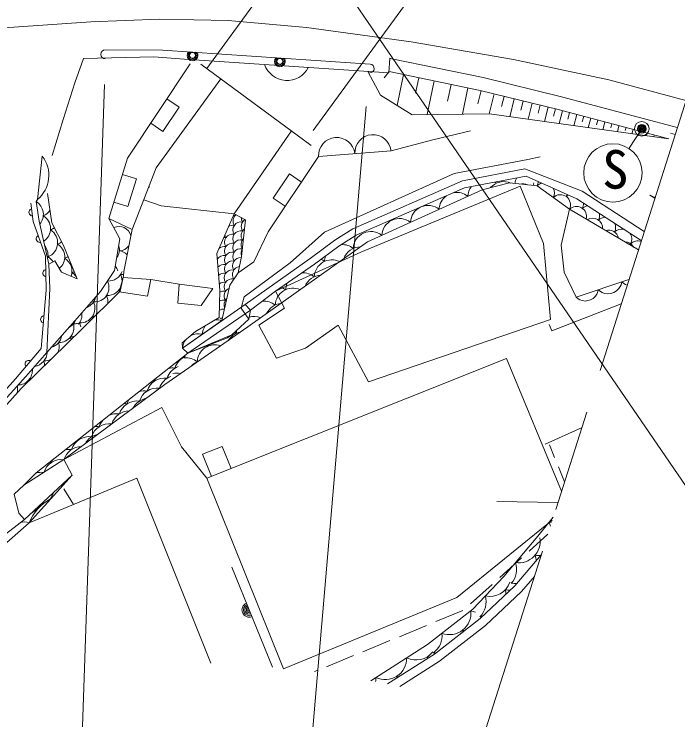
# Model space of a CAD drawing. Units: millimetres, scale not verified. Extents: x 40000 to 680000, y 20000 to 380000.
# Drawn here: x 301826 to 324570, y 257352 to 281521 of the extents above; entities that cross this region are included whole.
import ezdxf
from ezdxf.enums import TextEntityAlignment as Align

# ---------------------------------------------------------------- set-up
doc = ezdxf.new("R2010")
doc.units = ezdxf.units.MM
doc.header["$LTSCALE"] = 1000
doc.header["$PDMODE"] = 32
doc.header["$PDSIZE"] = 500
doc.linetypes.add('CHAIN', pattern=[18.5, 12, -1.5, 3.5, -1.5])
doc.linetypes.add('DASHED', pattern=[7.5, 6, -1.5])
for name, color, linetype, lineweight in [('M-BGD', 7, 'Continuous', 13), ('M-BGD-OTRS1', 7, 'DASHED', 13), ('M-BMK', 2, 'CHAIN', 13), ('M-STR-HTXT', 7, 'Continuous', 13), ('M-STR-STRC', 7, 'Continuous', 13)]:
    doc.layers.add(name, color=color, linetype=linetype, lineweight=lineweight)
doc.styles.add('ＭＳ ゴシック', font='')
doc.styles.get('ＭＳ ゴシック').set_extended_font_data('MS Gothic')

msp = doc.modelspace()

# ---------------------------------------------------------------- linework, layer by layer
at = {"layer": 'M-BGD'}
for p, q in [((302800, 281141), (302797, 281141)), ((314662, 279512), (314695, 280010)), ((308229, 279806), (312005, 277026)), ((314674, 279551), (314509, 279336)), ((315164, 279450), (314946, 278395)), ((308911, 279304), (306699, 276261)), ((315692, 279341), (315583, 278814)), ((316219, 279233), (315981, 278078)), ((316797, 279114), (316677, 278536)), ((317374, 278994), (317187, 278091)), ((317825, 278900), (317715, 278453)), ((318273, 278790), (318103, 278101)), ((318617, 278705), (318532, 278361)), ((307477, 278339), (307060, 278615)), ((318961, 278620), (318810, 278005)), ((319269, 278544), (319193, 278237)), ((319576, 278468), (319440, 277918)), ((306924, 277506), (307477, 278339)), ((319851, 278400), (319783, 278125)), ((320126, 278332), (320005, 277840)), ((320373, 278272), (320312, 278025)), ((320618, 278208), (320503, 277770)), ((320860, 278145), (320802, 277926)), ((321102, 278081), (321002, 277701)), ((321344, 278017), (321294, 277827)), ((321585, 277954), (321501, 277632)), ((306507, 277782), (306924, 277506)), ((321827, 277890), (321785, 277729)), ((322069, 277826), (321999, 277562)), ((322311, 277762), (322276, 277631)), ((309362, 274684), (311327, 277525)), ((322552, 277699), (322498, 277493)), ((322794, 277635), (322767, 277532)), ((323036, 277571), (322997, 277424)), ((323278, 277507), (323258, 277434)), ((323519, 277444), (323496, 277355)), ((323761, 277380), (323749, 277335)), ((324474, 277397), (324319, 277446)), ((302626, 275173), (302792, 276656)), ((312257, 276647), (310533, 274063)), ((316909, 276059), (319434, 276537)), ((319849, 276639), (319434, 276537)), ((305871, 274140), (306699, 276261)), ((306020, 275885), (305542, 276033)), ((311257, 276048), (310701, 275217)), ((311673, 275771), (311257, 276048)), ((312457, 274050), (316909, 276059)), ((317189, 275808), (319327, 276221)), ((321286, 275460), (319327, 276221)), ((305725, 274930), (306020, 275885)), ((313428, 274171), (317189, 275808)), ((317264, 275568), (319374, 275975)), ((319374, 275975), (321112, 275191)), ((306454, 275587), (306449, 275620)), ((313546, 273950), (317264, 275568)), ((319166, 275634), (313706, 273371)), ((318795, 275738), (317861, 275507)), ((319751, 275643), (318795, 275738)), ((319971, 273662), (319166, 275634)), ((320853, 274837), (319751, 275643)), ((302971, 275373), (303115, 274374)), ((317861, 275507), (313935, 273721)), ((321286, 275460), (323418, 274082)), ((323788, 275243), (323611, 275325)), ((323611, 275325), (323779, 275216)), ((302404, 275046), (302479, 274418)), ((302581, 275104), (302626, 275173)), ((302679, 274426), (302581, 275104)), ((305247, 275077), (305725, 274930)), ((306866, 274957), (306271, 275165)), ((310701, 275217), (311117, 274939)), ((321112, 275191), (323317, 273766)), ((302375, 274825), (302353, 274797)), ((302398, 274842), (302375, 274825)), ((302427, 274856), (302398, 274842)), ((309362, 274684), (306866, 274957)), ((320853, 274837), (320571, 273610)), ((323216, 273448), (320853, 274837)), ((302341, 274770), (302335, 274739)), ((302335, 274739), (302340, 274699)), ((302340, 274699), (302353, 274671)), ((302353, 274797), (302341, 274770)), ((302353, 274671), (302371, 274648)), ((302371, 274648), (302399, 274626)), ((302399, 274626), (302425, 274614)), ((302425, 274614), (302456, 274608)), ((308772, 273327), (309362, 274684)), ((309362, 274684), (309754, 274478)), ((302479, 274418), (302905, 273227)), ((303016, 272962), (302679, 274426)), ((303115, 274374), (303520, 273596)), ((305454, 273831), (305077, 274525)), ((305871, 274140), (305077, 274525)), ((309754, 274478), (309613, 273226)), ((305871, 274140), (305583, 272707)), ((312816, 273783), (313428, 274171)), ((302591, 273866), (302586, 273838)), ((302586, 273838), (302586, 273806)), ((302607, 273898), (302591, 273866)), ((302625, 273921), (302607, 273898)), ((302650, 273940), (302625, 273921)), ((310533, 274063), (310039, 273042)), ((311288, 273000), (312457, 274050)), ((312958, 273576), (313546, 273950)), ((302586, 273806), (302600, 273768)), ((302600, 273768), (302619, 273743)), ((302619, 273743), (302642, 273725)), ((302642, 273725), (302674, 273710)), ((302674, 273710), (302702, 273704)), ((302702, 273704), (302734, 273705)), ((303520, 273596), (303985, 272456)), ((305271, 272737), (305454, 273831)), ((313935, 273721), (309835, 270811)), ((311975, 273156), (312816, 273783)), ((320201, 271065), (319971, 273662)), ((320571, 273610), (320669, 272680)), ((310787, 272035), (313706, 273371)), ((312124, 272956), (312958, 273576)), ((302905, 273227), (302929, 272072)), ((308877, 272060), (308772, 273327)), ((309613, 273226), (309498, 272661)), ((311975, 273156), (309738, 271572)), ((303221, 273068), (303016, 272962)), ((303016, 272962), (303045, 272124)), ((303448, 272684), (303221, 273068)), ((310039, 273042), (309498, 272661)), ((309713, 271837), (311288, 273000)), ((310787, 272035), (312124, 272956)), ((302821, 272698), (302812, 272668)), ((302812, 272668), (302812, 272628)), ((302812, 272628), (302823, 272598)), ((302835, 272723), (302821, 272698)), ((302860, 272749), (302835, 272723)), ((302885, 272764), (302860, 272749)), ((302914, 272775), (302885, 272764)), ((303985, 272456), (303448, 272684)), ((304789, 272022), (305271, 272737)), ((305583, 272707), (305571, 272555)), ((309498, 272661), (309212, 272239)), ((320669, 272680), (321080, 271827)), ((302823, 272598), (302839, 272573)), ((302839, 272573), (302864, 272549)), ((302864, 272549), (302889, 272534)), ((302889, 272534), (302920, 272525)), ((305426, 272006), (305560, 272500)), ((305571, 272555), (305457, 272028)), ((305560, 272500), (306507, 272435)), ((306507, 272435), (306402, 271866)), ((306507, 272435), (306402, 271866)), ((306507, 272435), (307484, 272268)), ((321080, 271827), (322893, 272436)), ((307441, 271626), (307484, 272268)), ((307484, 272268), (308633, 272125)), ((309212, 272239), (308940, 271033)), ((322543, 272121), (322591, 272191)), ((322591, 272191), (322623, 272255)), ((322623, 272255), (322644, 272352)), ((322644, 272352), (322715, 272292)), ((322715, 272292), (322776, 272261)), ((322776, 272261), (322832, 272243)), ((302929, 272072), (302750, 270067)), ((302952, 269931), (303045, 272124)), ((303912, 271015), (304789, 272022)), ((305457, 272028), (304170, 270752)), ((306402, 271866), (305426, 272006)), ((306402, 271866), (305426, 272006)), ((308633, 272125), (308231, 271548)), ((308856, 271130), (308877, 272060)), ((309928, 271380), (310787, 272035)), ((311090, 271456), (310787, 272035)), ((321743, 271864), (321788, 271930)), ((321788, 271930), (321819, 271990)), ((321819, 271990), (321839, 272081)), ((321839, 272081), (321914, 272017)), ((321914, 272017), (321979, 271985)), ((321979, 271985), (322059, 271958)), ((322059, 271958), (322172, 271942)), ((322172, 271942), (322274, 271959)), ((322274, 271959), (322371, 271991)), ((322371, 271991), (322462, 272040)), ((322462, 272040), (322543, 272121)), ((309610, 271449), (309713, 271837)), ((321080, 271827), (321151, 271766)), ((321151, 271766), (321212, 271736)), ((321212, 271736), (321288, 271711)), ((321288, 271711), (321394, 271696)), ((321394, 271696), (321490, 271711)), ((321490, 271711), (321581, 271742)), ((321581, 271742), (321667, 271788)), ((321667, 271788), (321743, 271864)), ((308231, 271548), (307441, 271626)), ((307597, 270077), (309738, 271572)), ((309864, 271077), (309610, 271449)), ((309738, 271572), (309928, 271380)), ((310216, 270864), (311090, 271456)), ((322629, 271605), (320247, 270674)), ((302794, 271174), (302767, 271151)), ((302820, 271187), (302794, 271174)), ((302851, 271194), (302820, 271187)), ((309928, 271380), (307782, 269916)), ((309864, 271077), (309928, 271380)), ((302737, 271099), (302733, 271059)), ((302733, 271059), (302741, 271028)), ((302750, 271128), (302737, 271099)), ((302741, 271028), (302753, 271002)), ((302767, 271151), (302750, 271128)), ((302753, 271002), (302776, 270975)), ((302776, 270975), (302800, 270958)), ((302800, 270958), (302829, 270945)), ((302952, 269931), (303912, 271015)), ((308940, 271033), (307597, 270077)), ((308041, 270653), (308856, 271130)), ((309291, 270534), (309864, 271077)), ((309291, 270534), (309864, 271077)), ((313968, 268927), (320201, 271065)), ((304170, 270752), (302073, 268696)), ((309835, 270811), (306986, 268833)), ((310815, 269739), (310216, 270864)), ((312933, 270868), (311806, 270085)), ((313968, 268927), (312933, 270868)), ((320247, 270674), (320161, 270894)), ((307586, 270264), (308041, 270653)), ((307782, 269916), (309291, 270534)), ((309140, 270437), (309291, 270534)), ((307597, 270077), (307586, 270264)), ((307782, 269916), (309140, 270437)), ((302750, 270067), (301869, 269029)), ((307597, 270077), (307782, 269916)), ((311806, 270085), (310815, 269739)), ((302224, 269112), (302952, 269931)), ((302582, 265809), (307782, 269916)), ((318693, 269727), (308435, 265627)), ((320581, 265179), (318693, 269727)), ((302205, 269571), (302200, 269543)), ((302200, 269543), (302203, 269507)), ((302203, 269507), (302212, 269480)), ((302217, 269601), (302205, 269571)), ((302242, 269631), (302217, 269601)), ((302269, 269648), (302242, 269631)), ((302297, 269657), (302269, 269648)), ((302332, 269660), (302297, 269657)), ((302361, 269655), (302332, 269660)), ((302390, 269643), (302361, 269655)), ((302212, 269480), (302229, 269453)), ((301869, 269029), (299368, 266235)), ((299501, 266088), (302224, 269112)), ((306986, 268833), (303532, 266264)), ((302073, 268696), (299111, 265456)), ((306886, 268052), (303532, 266264)), ((307564, 266707), (306886, 268052)), ((320026, 266790), (321288, 267366)), ((307564, 266707), (308435, 265627)), ((308282, 266447), (308958, 266711)), ((308958, 266711), (309259, 265957)), ((320348, 266337), (320174, 266771)), ((308282, 266447), (308586, 265688)), ((303532, 266264), (302158, 265387)), ((303810, 265737), (303532, 266264)), ((320684, 265501), (320478, 266013)), ((302158, 265387), (302582, 265809)), ((302182, 264218), (303810, 265737)), ((303810, 265737), (302337, 264099)), ((306029, 265630), (303857, 264729)), ((308567, 259289), (306029, 265630)), ((308435, 265627), (311054, 259105)), ((302158, 265387), (301833, 265083)), ((303533, 265268), (303857, 264729)), ((301833, 265083), (301991, 264428)), ((303857, 264729), (302337, 264099)), ((320459, 264797), (318372, 264833)), ((301991, 264428), (302182, 264218)), ((299642, 262265), (302182, 264218)), ((317001, 261538), (320265, 264186)), ((319771, 263640), (320298, 264289)), ((319771, 263640), (320298, 264289)), ((302337, 264099), (301196, 263100)), ((319470, 263131), (320114, 263713)), ((318602, 262262), (319771, 263640)), ((318602, 262262), (319771, 263640)), ((319889, 263006), (318983, 261938)), ((318983, 261938), (319889, 263006)), ((318468, 262226), (319210, 262896)), ((309285, 262584), (310684, 259163)), ((317546, 261141), (318602, 262262)), ((317546, 261141), (318602, 262262)), ((319212, 261744), (319652, 262263)), ((317466, 261321), (318208, 261991)), ((318983, 261938), (317791, 260825)), ((318983, 261938), (317791, 260825)), ((311054, 259105), (317001, 261538)), ((319212, 261744), (317975, 260588)), ((317546, 261141), (315994, 259936)), ((315994, 259936), (317546, 261141)), ((316275, 260716), (317199, 261097)), ((317791, 260825), (316225, 259608)), ((317791, 260825), (316225, 259608)), ((315026, 260202), (315951, 260583)), ((317975, 260588), (316398, 259363)), ((313778, 259688), (314703, 260069)), ((314054, 258695), (315994, 259936)), ((315994, 259936), (314054, 258695)), ((316225, 259608), (314621, 258583)), ((316225, 259608), (314621, 258583)), ((312530, 259174), (313455, 259555)), ((316398, 259363), (315039, 258494)), ((312119, 259004), (312206, 259040))]:
    msp.add_line(p, q, dxfattribs=at)
for points in [[(304950, 280293), (306906, 280292), (314023, 279808)], [(303133, 276678), (303506, 277916), (303902, 279163), (304203, 280004)], [(304203, 280004), (306613, 280058), (307652, 279983), (314662, 279512)], [(324550, 277634), (324374, 277684), (320577, 278685), (317901, 279345), (314765, 279992), (314695, 280010)], [(305077, 274525), (305712, 276584), (307855, 279813)], [(324260, 277249), (318120, 278101), (315468, 278073), (314380, 278745), (313951, 279559)], [(324260, 277249), (320466, 278249), (317801, 278906), (314674, 279551)], [(317465, 277519), (316169, 277218), (314743, 276843), (312257, 276647)]]:
    msp.add_lwpolyline(points, dxfattribs=at)
for centre, radius in [((307940, 280109), 100), ((310933, 279905), 100), ((323334, 277596), 150), ((323334, 277596), 120), ((323334, 277596), 90), ((323334, 277596), 60), ((323334, 277596), 30), ((323334, 277596), 20)]:
    msp.add_circle(centre, radius, dxfattribs=at)
for centre, radius, start, end in [((304950, 280143), 150, 89.9937, 269.9937), ((307940, 280109), 188, 139.2333, 32.9731), ((307940, 280109), 150, 127.5129, 44.6936), ((307940, 280109), 112, 86.1033, 86.1032), ((310933, 279905), 188, 139.2333, 32.9731), ((310933, 279905), 150, 127.5129, 44.6936), ((310933, 279905), 112, 86.1033, 86.1032), ((311178, 280059), 812, 198.7715, 333.5318), ((314013, 279658), 150, 266.1032, 86.1032), ((312880, 276672), 624, 6.6956, 182.3291), ((314123, 276770), 624, 6.6956, 182.3291), ((301936, 276001), 1078, 309.8126, 37.4172), ((318602, 275179), 606, 66.2205, 138.8221), ((317975, 275256), 606, 51.5534, 57.7041), ((319583, 275625), 606, 151.6572, 171.0831), ((319441, 275798), 346, 333.4204, 358.4645), ((317975, 275256), 606, 144.1435, 177.3722), ((319229, 275102), 606, 71.4091, 97.2677), ((320211, 275548), 606, 161.2236, 169.6916), ((319992, 275395), 346, 103.2255, 134.2133), ((319992, 275395), 346, 333.4204, 28.1967), ((316993, 274809), 606, 127.428, 177.3722), ((316993, 274809), 606, 51.5534, 99.6151), ((320544, 274992), 346, 333.4204, 134.2133), ((320438, 275426), 346, 333.4204, 346.147), ((320990, 275023), 346, 119.7263, 134.2133), ((302313, 274664), 515, 319.0228, 58.6408), ((320990, 275023), 346, 333.4204, 3.9469), ((316012, 274363), 606, 114.1568, 177.3722), ((316012, 274363), 606, 51.5534, 112.8864), ((321095, 274589), 346, 344.9008, 134.2133), ((321541, 274620), 346, 101.6363, 134.2133), ((302642, 275098), 515, 290.9083, 323.3487), ((302558, 274178), 515, 302.6803, 58.6408), ((309320, 274322), 276, 78.526, 88.898), ((309603, 274438), 276, 129.788, 213.117), ((309606, 274744), 276, 200.2078, 213.116), ((309606, 274744), 276, 200.2088, 213.117), ((321541, 274620), 346, 333.4204, 12.6108), ((322092, 274217), 346, 91.3481, 134.2133), ((309601, 274131), 276, 78.526, 213.117), ((309884, 274247), 276, 120.9282, 213.117), ((309887, 274553), 276, 180.0073, 213.117), ((315031, 273916), 606, 51.5534, 177.3722), ((321646, 274186), 346, 357.0632, 122.051), ((322092, 274217), 346, 333.4204, 22.8991), ((302803, 273691), 515, 290.9083, 58.6408), ((302887, 274612), 515, 290.9083, 307.8612), ((305418, 273825), 425, 14.7568, 113.9584), ((309317, 274016), 276, 78.526, 120.9749), ((309598, 273825), 276, 78.526, 213.117), ((309881, 273941), 276, 126.0753, 213.117), ((314049, 273470), 606, 51.5534, 177.3722), ((322197, 273782), 346, 10.7866, 108.3276), ((322643, 273814), 346, 76.9735, 134.2133), ((309030, 273595), 276, 78.525, 94.6891), ((309031, 273594), 276, 78.526, 94.6901), ((309314, 273710), 276, 78.526, 213.117), ((309317, 274016), 276, 191.9937, 213.117), ((322643, 273814), 346, 333.4204, 37.2736), ((303132, 274125), 515, 290.9083, 308.6929), ((303048, 273205), 515, 309.4826, 58.6408), ((309311, 273404), 276, 78.526, 213.117), ((309595, 273519), 276, 78.526, 213.117), ((309878, 273635), 276, 135.7066, 211.4409), ((313068, 273024), 606, 51.5534, 92.7039), ((322749, 273379), 346, 28.4619, 90.6523), ((323195, 273410), 346, 70.8337, 134.2133), ((302474, 273257), 515, 346.8514, 39.0836), ((305020, 273439), 414, 321.8644, 19.1185), ((305387, 273007), 414, 41.362, 83.6477), ((305429, 273832), 414, 270.6275, 322.9419), ((309028, 273288), 276, 78.526, 131.3572), ((309309, 273098), 276, 78.526, 213.117), ((309592, 273213), 276, 79.5773, 213.117), ((309876, 273329), 276, 148.1638, 198.9837), ((313695, 272947), 606, 89.8114, 160.9179), ((302719, 272771), 515, 31.0712, 58.6408), ((303376, 273639), 515, 290.9083, 305.298), ((303292, 272718), 515, 340.2431, 58.6408), ((309025, 272982), 276, 78.526, 148.8446), ((309589, 272907), 276, 86.9036, 213.117), ((312087, 272577), 606, 51.5534, 64.3731), ((313068, 273024), 606, 159.3859, 177.3722), ((304979, 272613), 414, 15.9043, 40.1973), ((309022, 272676), 276, 78.526, 139.8629), ((309306, 272792), 276, 78.526, 213.117), ((309586, 272601), 276, 99.3849, 213.117), ((312714, 272500), 606, 63.8427, 177.3722), ((303621, 273152), 515, 290.9083, 300.468), ((303537, 272232), 515, 36.0493, 58.6408), ((305059, 272879), 500, 266.6061, 340.4944), ((309020, 272370), 276, 78.526, 132.1249), ((309303, 272486), 276, 78.526, 213.117), ((311732, 272054), 606, 51.5534, 93.8797), ((305504, 273099), 500, 266.6061, 278.1023), ((305023, 272384), 500, 350.6427, 25.4364), ((309300, 272180), 276, 78.526, 213.117), ((312360, 271977), 606, 92.8461, 157.8831), ((304578, 272165), 500, 266.6061, 25.4364), ((305023, 272384), 500, 266.6061, 344.9011), ((309017, 272064), 276, 78.526, 125.119), ((310751, 271607), 606, 51.5534, 67.7519), ((311732, 272054), 606, 155.2737, 177.3722), ((304986, 271890), 500, 18.2817, 25.4364), ((309014, 271758), 276, 78.526, 120.0843), ((309297, 271874), 276, 113.6642, 213.117), ((311378, 271530), 606, 65.7932, 177.3722), ((304096, 271450), 500, 266.6061, 25.4364), ((304133, 271945), 500, 291.3936, 346.5175), ((304541, 271670), 500, 353.5144, 25.4364), ((309011, 271452), 276, 78.526, 121.0689), ((309294, 271567), 276, 133.0877, 201.4742), ((310397, 271084), 606, 51.5534, 96.4716), ((309008, 271146), 276, 86.0331, 122.0642), ((311024, 271007), 606, 96.1574, 154.5719), ((303651, 271230), 500, 318.5187, 6.523), ((303460, 271228), 507, 299.5819, 334.4121), ((303615, 270735), 500, 9.1101, 25.4364), ((304541, 271670), 500, 266.6061, 276.0042), ((304059, 270955), 500, 18.4269, 25.4364), ((308794, 270527), 527, 73.9549, 98.5065), ((309005, 270840), 276, 99.9945, 114.7155), ((310043, 270560), 606, 67.7836, 105.7825), ((303367, 270785), 507, 268.3719, 14.6321), ((303872, 271420), 507, 268.3719, 284.3357), ((308794, 270527), 527, 142.1989, 176.9224), ((302956, 270594), 507, 287.9186, 348.999), ((303273, 270341), 507, 3.1115, 14.6321), ((303778, 270976), 507, 268.3719, 283.4263), ((308123, 270049), 527, 73.9549, 116.8635), ((309689, 270037), 606, 100.5717, 148.9779), ((309061, 270114), 606, 51.5534, 57.5487), ((310043, 270560), 606, 168.0827, 177.3722), ((302862, 270150), 507, 330.8726, 14.6321), ((308123, 270049), 527, 144.0982, 176.9224), ((308707, 269591), 606, 71.1707, 177.3722), ((302451, 269959), 507, 279.2547, 357.5331), ((307936, 269213), 629, 112.696, 162.8859), ((307726, 269144), 606, 51.5534, 96.5058), ((302357, 269516), 507, 354.7461, 14.6321), ((302862, 270150), 507, 268.3719, 298.0221), ((308353, 269067), 606, 110.6573, 138.8923), ((301946, 269324), 507, 271.5084, 4.8542), ((307673, 268868), 629, 111.4113, 162.8859), ((307248, 268775), 629, 82.159, 101.9741), ((302357, 269516), 507, 268.3719, 274.1487), ((306985, 268430), 629, 82.159, 162.8859), ((307248, 268775), 629, 154.6256, 162.8859), ((307409, 268523), 629, 110.1706, 162.8859), ((307372, 268621), 606, 75.3964, 99.7763), ((301441, 268690), 507, 341.7183, 11.7915), ((306561, 268337), 629, 82.159, 88.287), ((306298, 267991), 629, 82.159, 107.9434), ((306722, 268084), 629, 82.159, 162.8859), ((307146, 268177), 629, 117.7261, 135.56), ((306035, 267646), 629, 82.159, 162.8859), ((306298, 267991), 629, 148.6564, 162.8859), ((306459, 267739), 629, 100.1311, 153.1551), ((305611, 267553), 629, 82.159, 92.1192), ((305347, 267208), 629, 82.159, 116.4825), ((305772, 267301), 629, 89.9423, 162.8859), ((305347, 267208), 629, 140.1173, 162.8859), ((305084, 266862), 629, 82.159, 162.8859), ((304660, 266770), 629, 82.159, 96.3399), ((305509, 266955), 629, 119.6989, 133.5872), ((304821, 266517), 629, 100.7475, 152.5386), ((304397, 266424), 629, 82.159, 162.8859), ((304134, 266079), 629, 90.4002, 162.8859), ((303710, 265986), 629, 82.159, 101.1326), ((303447, 265640), 629, 82.159, 162.8859), ((303022, 265548), 629, 82.159, 87.7015), ((303710, 265986), 629, 155.4672, 162.8859), ((302759, 265202), 629, 82.159, 106.7309), ((304576, 264307), 1622, 147.8459, 157.8823), ((303839, 263488), 1622, 118.1897, 157.8823), ((304136, 263962), 1622, 153.4265, 157.8823), ((303399, 263143), 1622, 118.1897, 128.3072), ((302173, 263710), 422, 67.1726, 107.9335), ((319474, 263882), 733, 7.9344, 19.4657), ((320261, 264853), 733, 262.4703, 268.6293), ((319118, 263463), 733, 261.1859, 9.4044), ((318981, 262760), 733, 3.0345, 18.1812), ((319790, 263713), 733, 261.1859, 276.3325), ((318310, 262510), 733, 318.9768, 18.1812), ((318124, 262313), 733, 258.2258, 340.6286), ((318172, 261806), 733, 16.7977, 18.1812), ((318981, 262760), 733, 261.1859, 276.3325), ((318807, 262529), 733, 258.2258, 271.803), ((317951, 261618), 733, 3.0583, 15.2211), ((317267, 261403), 733, 314.5994, 15.2211), ((309884, 261120), 250, 112.2438, 292.2438), ((309884, 261120), 200, 112.2438, 292.2438), ((309884, 261120), 150, 112.2438, 292.2438), ((309884, 261120), 100, 112.2438, 292.2438), ((309884, 261120), 50, 112.2438, 292.2438), ((309884, 261120), 50, 112.2438, 292.2438), ((316746, 261005), 733, 249.3356, 6.3309), ((317734, 261771), 733, 249.3356, 262.0919), ((317094, 260708), 733, 10.8779, 15.2211), ((317951, 261618), 733, 258.2258, 263.0651), ((315759, 260238), 733, 306.582, 6.3309), ((317455, 261112), 733, 249.3356, 254.043), ((316468, 260345), 733, 1.6235, 6.3309), ((315598, 260137), 733, 244.0956, 321.6505), ((316468, 260345), 733, 249.3356, 254.043), ((315480, 259578), 733, 3.8393, 6.3309), ((314545, 259464), 733, 244.0956, 1.0909), ((315260, 259505), 733, 356.3835, 1.0909), ((316313, 260179), 733, 244.0956, 248.8031), ((313492, 258790), 733, 350.0903, 1.0909), ((314207, 258832), 733, 356.3835, 1.0909), ((315260, 259505), 733, 244.0956, 248.8031)]:
    msp.add_arc(centre, radius, start, end, dxfattribs=at)
msp.add_point((323334, 277596), dxfattribs=at)
at = {"layer": 'M-BGD-OTRS1'}
for p, q in [((308426, 279661), (316635, 290909)), ((320035, 288445), (311808, 277171))]:
    msp.add_line(p, q, dxfattribs=at)
at = {"layer": 'M-BMK'}
msp.add_line((325545, 280756), (315146, 248123), dxfattribs=at)
at = {"layer": 'M-STR-HTXT'}
for p, q in [((313125, 282448), (330289, 257405)), ((304925, 279112), (303959, 250942)), ((313885, 278356), (311512, 250721))]:
    msp.add_line(p, q, dxfattribs=at)
at = {"layer": 'M-STR-STRC'}
msp.add_line((323334, 277596), (322900, 276933), dxfattribs=at)
msp.add_lwpolyline([(299991, 280952), (304460, 281258), (306810, 281347), (309160, 281301), (311849, 281062), (315433, 280567), (318932, 279963), (322200, 279265), (324847, 278567)], dxfattribs=at)
msp.add_circle((322344, 276083), 1000, dxfattribs=at)

# ---------------------------------------------------------------- texts
at = {"layer": 'M-STR-STRC', "style": 'ＭＳ ゴシック'}
msp.add_text('S', height=1320, dxfattribs=at).set_placement((322425, 275149), align=Align.BOTTOM_CENTER)

doc.saveas('drawing.dxf')
